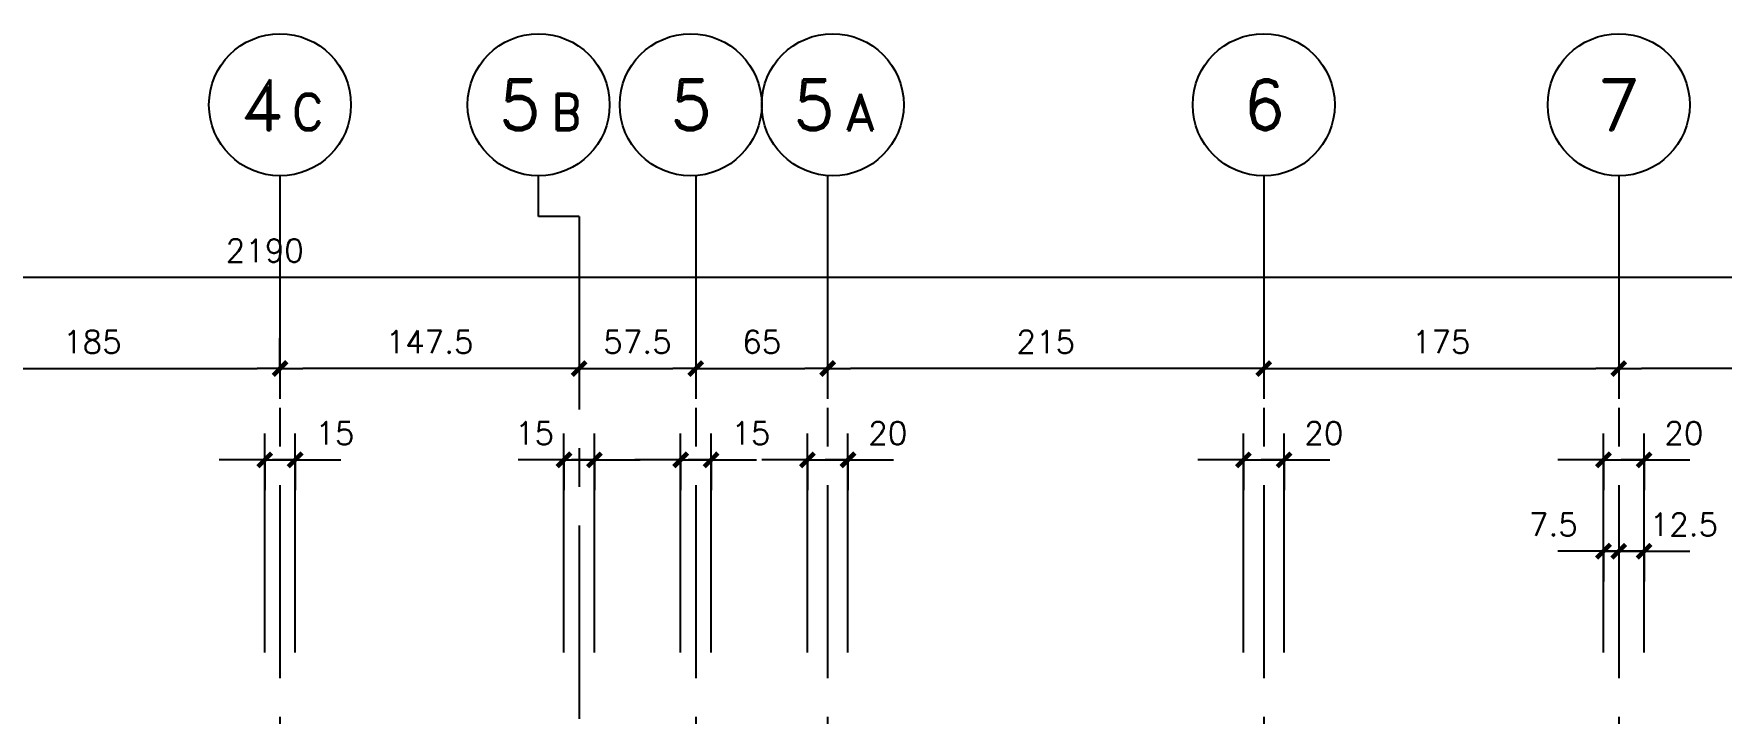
# Model space of a CAD drawing. Header units: millimetres. Extents: x -656851 to -651781, y 88238 to 91301.
# Drawn here: x -654721 to -653889, y 90958 to 91293 of the extents above; entities that cross this region are included whole.
import ezdxf
from ezdxf.enums import TextEntityAlignment as Align

# ---------------------------------------------------------------- set-up
doc = ezdxf.new("R2010")
doc.units = ezdxf.units.MM
doc.header["$LTSCALE"] = 30
doc.linetypes.add('CENTER', pattern=[50.8, 31.75, -6.35, 6.35, -6.35])
for name, color, linetype in [('A-LINEA 015', 6, 'Continuous'), ('COTAS', 5, 'Continuous'), ('Cotas2', 1, 'Continuous'), ('EJES', 1, 'CENTER')]:
    doc.layers.add(name, color=color, linetype=linetype)
doc.styles.add('ROMAND', font='romand')
doc.styles.add('ROMANS', font='romans')
doc.dimstyles.new('ING-50', dxfattribs={"dimscale": 5, "dimtxt": 2.25, "dimasz": 2.25, "dimexe": 3, "dimexo": 0, "dimgap": 1.5, "dimtad": 1, "dimdec": 1, "dimzin": 12, "dimdsep": 46, "dimtxsty": 'ROMANS', "dimblk1": 'TICK1', "dimblk2": 'TICK1', "dimsah": 1, "dimcen": 0.09, "dimclrd": 2, "dimclre": 1, "dimclrt": 3, "dimadec": 1, "dimazin": 3, "dimtfac": 1, "dimtdec": 1, "dimtix": 1, "dimtmove": 2, "dimatfit": 3, "dimfxl": 3, "dimtolj": 1, "dimtzin": 12, "dimarcsym": 0})

# ---------------------------------------------------------------- blocks, each defined once
blk = doc.blocks.new('EJE-1')
at = {"color": 3, "linetype": 'Continuous'}
blk.add_circle((0, 0), 35, dxfattribs=at)
at = {"color": 5, "linetype": 'Continuous', "style": 'ROMAND'}
blk.add_attdef('0', text='', height=25, dxfattribs=at).set_placement((0.23, 0), align=Align.MIDDLE)
blk = doc.blocks.new('eje-3')
at = {"color": 3, "linetype": 'Continuous'}
blk.add_circle((0, 0), 35, dxfattribs=at)
at = {"color": 5, "linetype": 'Continuous', "style": 'ROMAND'}
for height, p in [(25, (-9.19, 0)), (18, (13.69, -3.58))]:
    blk.add_attdef('0', text='', height=height, dxfattribs=at).set_placement(p, align=Align.MIDDLE)
blk = doc.blocks.new('TICK1')
at = {"color": 2}
for points in [[(0, 0), (-1, 0)], [(0, 0), (1, 0)]]:
    blk.add_lwpolyline(points, dxfattribs=at)
at = {"color": 2, "const_width": 0.2}
blk.add_lwpolyline([(-0.3, -0.3), (0.3, 0.3)], dxfattribs=at)
blk = doc.blocks.new('*D55')
at = {"layer": 'COTAS', "color": 2, "lineweight": -2}
for p, q in [((-654618.46, 91082.89), (-654629.71, 91082.89)), ((-654607.21, 91082.89), (-654592.21, 91082.89)), ((-654580.96, 91082.89), (-654569.71, 91082.89))]:
    blk.add_line(p, q, dxfattribs=at)
at = {"layer": 'COTAS', "color": 1, "lineweight": -2}
for p, q in [((-654607.21, 91082.89), (-654607.21, 91067.89)), ((-654592.21, 91082.89), (-654592.21, 91067.89))]:
    blk.add_line(p, q, dxfattribs=at)
at = {"layer": 'Defpoints', "color": 0}
for p in [(-654607.21, 91082.89), (-654592.21, 91082.89), (-654592.21, 91082.89)]:
    blk.add_point(p, dxfattribs=at)
at = {"layer": 'COTAS', "color": 2, "lineweight": -2, "xscale": 11.25, "yscale": 11.25, "zscale": 11.25}
blk.add_blockref('TICK1', (-654607.21, 91082.89), dxfattribs=at)
at = {"layer": 'COTAS', "color": 2, "lineweight": -2, "xscale": 11.25, "yscale": 11.25, "zscale": 11.25, "rotation": 180}
blk.add_blockref('TICK1', (-654592.21, 91082.89), dxfattribs=at)
at = {"layer": 'COTAS', "color": 3, "insert": (-654572.59, 91096.02), "char_height": 11.25, "attachment_point": 5, "style": 'ROMANS'}
blk.add_mtext('\\A1;15', dxfattribs=at)
blk = doc.blocks.new('*D56')
at = {"layer": 'COTAS', "color": 2, "lineweight": -2}
for p, q in [((-654413.46, 91082.89), (-654424.71, 91082.89)), ((-654402.21, 91082.89), (-654387.21, 91082.89)), ((-654375.96, 91082.89), (-654364.71, 91082.89))]:
    blk.add_line(p, q, dxfattribs=at)
at = {"layer": 'COTAS', "color": 1, "lineweight": -2}
for p, q in [((-654402.21, 91082.89), (-654402.21, 91067.89)), ((-654387.21, 91082.89), (-654387.21, 91067.89))]:
    blk.add_line(p, q, dxfattribs=at)
at = {"layer": 'Defpoints', "color": 0}
for p in [(-654402.21, 91082.89), (-654387.21, 91082.89), (-654387.21, 91082.89)]:
    blk.add_point(p, dxfattribs=at)
at = {"layer": 'COTAS', "color": 2, "lineweight": -2, "xscale": 11.25, "yscale": 11.25, "zscale": 11.25}
blk.add_blockref('TICK1', (-654402.21, 91082.89), dxfattribs=at)
at = {"layer": 'COTAS', "color": 2, "lineweight": -2, "xscale": 11.25, "yscale": 11.25, "zscale": 11.25, "rotation": 180}
blk.add_blockref('TICK1', (-654387.21, 91082.89), dxfattribs=at)
at = {"layer": 'COTAS', "color": 3, "insert": (-654367.59, 91096.02), "char_height": 11.25, "attachment_point": 5, "style": 'ROMANS'}
blk.add_mtext('\\A1;15', dxfattribs=at)
blk = doc.blocks.new('*D57')
at = {"layer": 'COTAS', "color": 2, "lineweight": -2}
for p, q in [((-654350.96, 91082.89), (-654362.21, 91082.89)), ((-654339.71, 91082.89), (-654319.71, 91082.89)), ((-654308.46, 91082.89), (-654297.21, 91082.89))]:
    blk.add_line(p, q, dxfattribs=at)
at = {"layer": 'COTAS', "color": 1, "lineweight": -2}
for p, q in [((-654339.71, 91082.89), (-654339.71, 91067.89)), ((-654319.71, 91082.89), (-654319.71, 91067.89))]:
    blk.add_line(p, q, dxfattribs=at)
at = {"layer": 'Defpoints', "color": 0}
for p in [(-654339.71, 91082.89), (-654319.71, 91082.89), (-654319.71, 91082.89)]:
    blk.add_point(p, dxfattribs=at)
at = {"layer": 'COTAS', "color": 2, "lineweight": -2, "xscale": 11.25, "yscale": 11.25, "zscale": 11.25}
blk.add_blockref('TICK1', (-654339.71, 91082.89), dxfattribs=at)
at = {"layer": 'COTAS', "color": 2, "lineweight": -2, "xscale": 11.25, "yscale": 11.25, "zscale": 11.25, "rotation": 180}
blk.add_blockref('TICK1', (-654319.71, 91082.89), dxfattribs=at)
at = {"layer": 'COTAS', "color": 3, "insert": (-654300.09, 91096.02), "char_height": 11.25, "attachment_point": 5, "style": 'ROMANS'}
blk.add_mtext('\\A1;20', dxfattribs=at)
blk = doc.blocks.new('*D58')
at = {"layer": 'COTAS', "color": 2, "lineweight": -2}
for p, q in [((-653958.46, 91082.89), (-653969.71, 91082.89)), ((-653947.21, 91082.89), (-653927.21, 91082.89)), ((-653915.96, 91082.89), (-653904.71, 91082.89))]:
    blk.add_line(p, q, dxfattribs=at)
at = {"layer": 'COTAS', "color": 1, "lineweight": -2}
for p, q in [((-653947.21, 91082.89), (-653947.21, 91067.89)), ((-653927.21, 91082.89), (-653927.21, 91067.89))]:
    blk.add_line(p, q, dxfattribs=at)
at = {"layer": 'Defpoints', "color": 0}
for p in [(-653947.21, 91082.89), (-653927.21, 91082.89), (-653927.21, 91082.89)]:
    blk.add_point(p, dxfattribs=at)
at = {"layer": 'COTAS', "color": 2, "lineweight": -2, "xscale": 11.25, "yscale": 11.25, "zscale": 11.25}
blk.add_blockref('TICK1', (-653947.21, 91082.89), dxfattribs=at)
at = {"layer": 'COTAS', "color": 2, "lineweight": -2, "xscale": 11.25, "yscale": 11.25, "zscale": 11.25, "rotation": 180}
blk.add_blockref('TICK1', (-653927.21, 91082.89), dxfattribs=at)
at = {"layer": 'COTAS', "color": 3, "insert": (-653907.59, 91096.02), "char_height": 11.25, "attachment_point": 5, "style": 'ROMANS'}
blk.add_mtext('\\A1;20', dxfattribs=at)
blk = doc.blocks.new('*D46')
at = {"layer": 'COTAS', "color": 1, "lineweight": -2}
for p, q in [((-654599.71, 91127.89), (-654599.71, 91142.89)), ((-654784.71, 91127.89), (-654784.71, 91112.89))]:
    blk.add_line(p, q, dxfattribs=at)
at = {"layer": 'COTAS', "color": 2, "lineweight": -2}
blk.add_line((-654773.46, 91127.89), (-654610.96, 91127.89), dxfattribs=at)
at = {"layer": 'Defpoints', "color": 0}
for p in [(-654784.71, 91127.89), (-654599.71, 91127.89), (-654599.71, 91127.89)]:
    blk.add_point(p, dxfattribs=at)
at = {"layer": 'COTAS', "color": 2, "lineweight": -2, "xscale": 11.25, "yscale": 11.25, "zscale": 11.25, "rotation": 180}
blk.add_blockref('TICK1', (-654784.71, 91127.89), dxfattribs=at)
at = {"layer": 'COTAS', "color": 2, "lineweight": -2, "xscale": 11.25, "yscale": 11.25, "zscale": 11.25}
blk.add_blockref('TICK1', (-654599.71, 91127.89), dxfattribs=at)
at = {"layer": 'COTAS', "color": 3, "insert": (-654692.21, 91141.02), "char_height": 11.25, "attachment_point": 5, "style": 'ROMANS'}
blk.add_mtext('\\A1;185', dxfattribs=at)
blk = doc.blocks.new('*D47')
at = {"layer": 'COTAS', "color": 1, "lineweight": -2}
for p, q in [((-654599.71, 91127.89), (-654599.71, 91112.89)), ((-654452.21, 91127.89), (-654452.21, 91112.89))]:
    blk.add_line(p, q, dxfattribs=at)
at = {"layer": 'COTAS', "color": 2, "lineweight": -2}
blk.add_line((-654463.46, 91127.89), (-654588.46, 91127.89), dxfattribs=at)
at = {"layer": 'Defpoints', "color": 0}
for p in [(-654599.71, 91127.89), (-654599.71, 91127.89), (-654452.21, 91127.89)]:
    blk.add_point(p, dxfattribs=at)
at = {"layer": 'COTAS', "color": 2, "lineweight": -2, "xscale": 11.25, "yscale": 11.25, "zscale": 11.25, "rotation": 180}
blk.add_blockref('TICK1', (-654599.71, 91127.89), dxfattribs=at)
at = {"layer": 'COTAS', "color": 2, "lineweight": -2, "xscale": 11.25, "yscale": 11.25, "zscale": 11.25}
blk.add_blockref('TICK1', (-654452.21, 91127.89), dxfattribs=at)
at = {"layer": 'COTAS', "color": 3, "insert": (-654525.96, 91141.02), "char_height": 11.25, "attachment_point": 5, "style": 'ROMANS'}
blk.add_mtext('\\A1;147.5', dxfattribs=at)
blk = doc.blocks.new('*D48')
at = {"layer": 'COTAS', "color": 1, "lineweight": -2}
for p, q in [((-654394.71, 91127.89), (-654394.71, 91112.89)), ((-654329.71, 91127.89), (-654329.71, 91112.89))]:
    blk.add_line(p, q, dxfattribs=at)
at = {"layer": 'COTAS', "color": 2, "lineweight": -2}
blk.add_line((-654383.46, 91127.89), (-654340.96, 91127.89), dxfattribs=at)
at = {"layer": 'Defpoints', "color": 0}
for p in [(-654394.71, 91127.89), (-654329.71, 91127.89), (-654329.71, 91127.89)]:
    blk.add_point(p, dxfattribs=at)
at = {"layer": 'COTAS', "color": 2, "lineweight": -2, "xscale": 11.25, "yscale": 11.25, "zscale": 11.25, "rotation": 180}
blk.add_blockref('TICK1', (-654394.71, 91127.89), dxfattribs=at)
at = {"layer": 'COTAS', "color": 2, "lineweight": -2, "xscale": 11.25, "yscale": 11.25, "zscale": 11.25}
blk.add_blockref('TICK1', (-654329.71, 91127.89), dxfattribs=at)
at = {"layer": 'COTAS', "color": 3, "insert": (-654362.21, 91141.02), "char_height": 11.25, "attachment_point": 5, "style": 'ROMANS'}
blk.add_mtext('\\A1;65', dxfattribs=at)
blk = doc.blocks.new('*D49')
at = {"layer": 'COTAS', "color": 1, "lineweight": -2}
for p, q in [((-654329.71, 91127.89), (-654329.71, 91112.89)), ((-654114.71, 91127.89), (-654114.71, 91112.89))]:
    blk.add_line(p, q, dxfattribs=at)
at = {"layer": 'COTAS', "color": 2, "lineweight": -2}
blk.add_line((-654125.96, 91127.89), (-654318.46, 91127.89), dxfattribs=at)
at = {"layer": 'Defpoints', "color": 0}
for p in [(-654329.71, 91127.89), (-654329.71, 91127.89), (-654114.71, 91127.89)]:
    blk.add_point(p, dxfattribs=at)
at = {"layer": 'COTAS', "color": 2, "lineweight": -2, "xscale": 11.25, "yscale": 11.25, "zscale": 11.25, "rotation": 180}
blk.add_blockref('TICK1', (-654329.71, 91127.89), dxfattribs=at)
at = {"layer": 'COTAS', "color": 2, "lineweight": -2, "xscale": 11.25, "yscale": 11.25, "zscale": 11.25}
blk.add_blockref('TICK1', (-654114.71, 91127.89), dxfattribs=at)
at = {"layer": 'COTAS', "color": 3, "insert": (-654222.21, 91141.02), "char_height": 11.25, "attachment_point": 5, "style": 'ROMANS'}
blk.add_mtext('\\A1;215', dxfattribs=at)
blk = doc.blocks.new('*D50')
at = {"layer": 'COTAS', "color": 1, "lineweight": -2}
for p, q in [((-653512.21, 91172.89), (-653512.21, 91187.89)), ((-655702.21, 91172.89), (-655702.21, 91157.89))]:
    blk.add_line(p, q, dxfattribs=at)
at = {"layer": 'COTAS', "color": 2, "lineweight": -2}
blk.add_line((-655690.96, 91172.89), (-653523.46, 91172.89), dxfattribs=at)
at = {"layer": 'Defpoints', "color": 0}
for p in [(-655702.21, 91172.89), (-653512.21, 91172.89), (-653512.21, 91172.89)]:
    blk.add_point(p, dxfattribs=at)
at = {"layer": 'COTAS', "color": 2, "lineweight": -2, "xscale": 11.25, "yscale": 11.25, "zscale": 11.25, "rotation": 180}
blk.add_blockref('TICK1', (-655702.21, 91172.89), dxfattribs=at)
at = {"layer": 'COTAS', "color": 2, "lineweight": -2, "xscale": 11.25, "yscale": 11.25, "zscale": 11.25}
blk.add_blockref('TICK1', (-653512.21, 91172.89), dxfattribs=at)
at = {"layer": 'COTAS', "color": 3, "insert": (-654607.21, 91186.02), "char_height": 11.25, "attachment_point": 5, "style": 'ROMANS'}
blk.add_mtext('\\A1;2190', dxfattribs=at)
blk = doc.blocks.new('*D85')
at = {"layer": 'COTAS', "color": 1, "lineweight": -2}
for p, q in [((-654452.21, 91127.89), (-654452.21, 91112.89)), ((-654394.71, 91127.89), (-654394.71, 91112.89))]:
    blk.add_line(p, q, dxfattribs=at)
at = {"layer": 'COTAS', "color": 2, "lineweight": -2}
blk.add_line((-654440.96, 91127.89), (-654405.96, 91127.89), dxfattribs=at)
at = {"layer": 'Defpoints', "color": 0}
for p in [(-654452.21, 91127.89), (-654394.71, 91127.89), (-654394.71, 91127.89)]:
    blk.add_point(p, dxfattribs=at)
at = {"layer": 'COTAS', "color": 2, "lineweight": -2, "xscale": 11.25, "yscale": 11.25, "zscale": 11.25, "rotation": 180}
blk.add_blockref('TICK1', (-654452.21, 91127.89), dxfattribs=at)
at = {"layer": 'COTAS', "color": 2, "lineweight": -2, "xscale": 11.25, "yscale": 11.25, "zscale": 11.25}
blk.add_blockref('TICK1', (-654394.71, 91127.89), dxfattribs=at)
at = {"layer": 'COTAS', "color": 3, "insert": (-654423.46, 91141.02), "char_height": 11.25, "attachment_point": 5, "style": 'ROMANS'}
blk.add_mtext('\\A1;57.5', dxfattribs=at)
blk = doc.blocks.new('*D91')
at = {"layer": 'COTAS', "color": 2, "lineweight": -2}
for p, q in [((-654470.96, 91082.89), (-654482.21, 91082.89)), ((-654459.71, 91082.89), (-654444.71, 91082.89)), ((-654433.46, 91082.89), (-654422.21, 91082.89))]:
    blk.add_line(p, q, dxfattribs=at)
at = {"layer": 'COTAS', "color": 1, "lineweight": -2}
for p, q in [((-654459.71, 91082.89), (-654459.71, 91067.89)), ((-654444.71, 91082.89), (-654444.71, 91067.89))]:
    blk.add_line(p, q, dxfattribs=at)
at = {"layer": 'Defpoints', "color": 0}
for p in [(-654459.71, 91082.89), (-654444.71, 91082.89), (-654444.71, 91082.89)]:
    blk.add_point(p, dxfattribs=at)
at = {"layer": 'COTAS', "color": 2, "lineweight": -2, "xscale": 11.25, "yscale": 11.25, "zscale": 11.25}
blk.add_blockref('TICK1', (-654459.71, 91082.89), dxfattribs=at)
at = {"layer": 'COTAS', "color": 2, "lineweight": -2, "xscale": 11.25, "yscale": 11.25, "zscale": 11.25, "rotation": 180}
blk.add_blockref('TICK1', (-654444.71, 91082.89), dxfattribs=at)
at = {"layer": 'COTAS', "color": 3, "insert": (-654474.22, 91096.02), "char_height": 11.25, "attachment_point": 5, "style": 'ROMANS'}
blk.add_mtext('\\A1;15', dxfattribs=at)
blk = doc.blocks.new('*D95')
at = {"layer": 'COTAS', "color": 1, "lineweight": -2}
for p, q in [((-654114.71, 91127.89), (-654114.71, 91112.89)), ((-653939.71, 91127.89), (-653939.71, 91112.89))]:
    blk.add_line(p, q, dxfattribs=at)
at = {"layer": 'COTAS', "color": 2, "lineweight": -2}
blk.add_line((-654103.46, 91127.89), (-653950.96, 91127.89), dxfattribs=at)
at = {"layer": 'Defpoints', "color": 0}
for p in [(-654114.71, 91127.89), (-653939.71, 91127.89), (-653939.71, 91127.89)]:
    blk.add_point(p, dxfattribs=at)
at = {"layer": 'COTAS', "color": 2, "lineweight": -2, "xscale": 11.25, "yscale": 11.25, "zscale": 11.25, "rotation": 180}
blk.add_blockref('TICK1', (-654114.71, 91127.89), dxfattribs=at)
at = {"layer": 'COTAS', "color": 2, "lineweight": -2, "xscale": 11.25, "yscale": 11.25, "zscale": 11.25}
blk.add_blockref('TICK1', (-653939.71, 91127.89), dxfattribs=at)
at = {"layer": 'COTAS', "color": 3, "insert": (-654027.21, 91141.02), "char_height": 11.25, "attachment_point": 5, "style": 'ROMANS'}
blk.add_mtext('\\A1;175', dxfattribs=at)
blk = doc.blocks.new('*D96')
at = {"layer": 'COTAS', "color": 2, "lineweight": -2}
for p, q in [((-654135.96, 91082.89), (-654147.21, 91082.89)), ((-654124.71, 91082.89), (-654104.71, 91082.89)), ((-654093.46, 91082.89), (-654082.21, 91082.89))]:
    blk.add_line(p, q, dxfattribs=at)
at = {"layer": 'COTAS', "color": 1, "lineweight": -2}
for p, q in [((-654124.71, 91082.89), (-654124.71, 91067.89)), ((-654104.71, 91082.89), (-654104.71, 91067.89))]:
    blk.add_line(p, q, dxfattribs=at)
at = {"layer": 'Defpoints', "color": 0}
for p in [(-654124.71, 91082.89), (-654104.71, 91082.89), (-654104.71, 91082.89)]:
    blk.add_point(p, dxfattribs=at)
at = {"layer": 'COTAS', "color": 2, "lineweight": -2, "xscale": 11.25, "yscale": 11.25, "zscale": 11.25}
blk.add_blockref('TICK1', (-654124.71, 91082.89), dxfattribs=at)
at = {"layer": 'COTAS', "color": 2, "lineweight": -2, "xscale": 11.25, "yscale": 11.25, "zscale": 11.25, "rotation": 180}
blk.add_blockref('TICK1', (-654104.71, 91082.89), dxfattribs=at)
at = {"layer": 'COTAS', "color": 3, "insert": (-654085.09, 91096.02), "char_height": 11.25, "attachment_point": 5, "style": 'ROMANS'}
blk.add_mtext('\\A1;20', dxfattribs=at)
blk = doc.blocks.new('*D120')
at = {"layer": 'COTAS', "color": 1, "lineweight": -2}
for p, q in [((-653939.71, 91127.89), (-653939.71, 91112.89)), ((-653512.21, 91127.89), (-653512.21, 91112.89))]:
    blk.add_line(p, q, dxfattribs=at)
at = {"layer": 'COTAS', "color": 2, "lineweight": -2}
blk.add_line((-653523.46, 91127.89), (-653928.46, 91127.89), dxfattribs=at)
at = {"layer": 'Defpoints', "color": 0}
for p in [(-653939.71, 91127.89), (-653939.71, 91127.89), (-653512.21, 91127.89)]:
    blk.add_point(p, dxfattribs=at)
at = {"layer": 'COTAS', "color": 2, "lineweight": -2, "xscale": 11.25, "yscale": 11.25, "zscale": 11.25, "rotation": 180}
blk.add_blockref('TICK1', (-653939.71, 91127.89), dxfattribs=at)
at = {"layer": 'COTAS', "color": 2, "lineweight": -2, "xscale": 11.25, "yscale": 11.25, "zscale": 11.25}
blk.add_blockref('TICK1', (-653512.21, 91127.89), dxfattribs=at)
at = {"layer": 'COTAS', "color": 3, "insert": (-653725.96, 91141.02), "char_height": 11.25, "attachment_point": 5, "style": 'ROMANS'}
blk.add_mtext('\\A1;427.5', dxfattribs=at)
blk = doc.blocks.new('*D227')
at = {"layer": 'COTAS', "color": 2, "lineweight": -2}
for p, q in [((-653950.96, 91037.89), (-653962.21, 91037.89)), ((-653939.71, 91037.89), (-653927.21, 91037.89)), ((-653915.96, 91037.89), (-653904.71, 91037.89))]:
    blk.add_line(p, q, dxfattribs=at)
at = {"layer": 'COTAS', "color": 1, "lineweight": -2}
for p, q in [((-653939.71, 91037.89), (-653939.71, 91022.89)), ((-653927.21, 91037.89), (-653927.21, 91022.89))]:
    blk.add_line(p, q, dxfattribs=at)
at = {"layer": 'Defpoints', "color": 0}
for p in [(-653939.71, 91037.89), (-653927.21, 91037.89), (-653927.21, 91037.89)]:
    blk.add_point(p, dxfattribs=at)
at = {"layer": 'COTAS', "color": 2, "lineweight": -2, "xscale": 11.25, "yscale": 11.25, "zscale": 11.25}
blk.add_blockref('TICK1', (-653939.71, 91037.89), dxfattribs=at)
at = {"layer": 'COTAS', "color": 2, "lineweight": -2, "xscale": 11.25, "yscale": 11.25, "zscale": 11.25, "rotation": 180}
blk.add_blockref('TICK1', (-653927.21, 91037.89), dxfattribs=at)
at = {"layer": 'COTAS', "color": 3, "insert": (-653907.59, 91051.02), "char_height": 11.25, "attachment_point": 5, "style": 'ROMANS'}
blk.add_mtext('\\A1;12.5', dxfattribs=at)
blk = doc.blocks.new('*D228')
at = {"layer": 'COTAS', "color": 2, "lineweight": -2}
for p, q in [((-653958.46, 91037.89), (-653969.71, 91037.89)), ((-653939.71, 91037.89), (-653947.21, 91037.89)), ((-653928.46, 91037.89), (-653917.21, 91037.89))]:
    blk.add_line(p, q, dxfattribs=at)
at = {"layer": 'COTAS', "color": 1, "lineweight": -2}
for p, q in [((-653947.21, 91037.89), (-653947.21, 91022.89)), ((-653939.71, 91037.89), (-653939.71, 91022.89))]:
    blk.add_line(p, q, dxfattribs=at)
at = {"layer": 'Defpoints', "color": 0}
for p in [(-653947.21, 91037.89), (-653947.21, 91037.89), (-653939.71, 91037.89)]:
    blk.add_point(p, dxfattribs=at)
at = {"layer": 'COTAS', "color": 2, "lineweight": -2, "xscale": 11.25, "yscale": 11.25, "zscale": 11.25}
blk.add_blockref('TICK1', (-653947.21, 91037.89), dxfattribs=at)
at = {"layer": 'COTAS', "color": 2, "lineweight": -2, "xscale": 11.25, "yscale": 11.25, "zscale": 11.25, "rotation": 180}
blk.add_blockref('TICK1', (-653939.71, 91037.89), dxfattribs=at)
at = {"layer": 'COTAS', "color": 3, "insert": (-653971.92, 91051.02), "char_height": 11.25, "attachment_point": 5, "style": 'ROMANS'}
blk.add_mtext('\\A1;7.5', dxfattribs=at)

msp = doc.modelspace()

# ---------------------------------------------------------------- linework, layer by layer
at = {"layer": 'Cotas2'}
for p, q in [((-654607.215, 90987.892), (-654607.215, 91095.888)), ((-654592.215, 90987.892), (-654592.215, 91095.888)), ((-654459.715, 90987.892), (-654459.715, 91095.888)), ((-654444.715, 90987.892), (-654444.715, 91095.888)), ((-654402.215, 90987.892), (-654402.215, 91095.888)), ((-654387.215, 90987.892), (-654387.215, 91095.888)), ((-654339.715, 90987.892), (-654339.715, 91095.888)), ((-654319.715, 90987.892), (-654319.715, 91095.888)), ((-654124.715, 90987.892), (-654124.715, 91095.888)), ((-654104.715, 90987.892), (-654104.715, 91095.888)), ((-653947.215, 90987.892), (-653947.215, 91095.888)), ((-653927.215, 90987.892), (-653927.215, 91095.888))]:
    msp.add_line(p, q, dxfattribs=at)
at = {"layer": 'EJES', "ltscale": 0.1}
for p, q in [((-654599.715, 91222.892), (-654599.715, 88448.253)), ((-654472.215, 91202.892), (-654472.215, 91222.892)), ((-654394.715, 91222.892), (-654394.715, 88448.253)), ((-654329.715, 91222.892), (-654329.715, 88448.253)), ((-654114.715, 91222.892), (-654114.715, 88448.253)), ((-653939.715, 91222.892), (-653939.715, 88448.253)), ((-654452.215, 91202.892), (-654472.215, 91202.892)), ((-654452.215, 91202.892), (-654452.215, 90566.124))]:
    msp.add_line(p, q, dxfattribs=at)

# ---------------------------------------------------------------- block references
at = {"layer": 'A-LINEA 015', "ltscale": 0.5}
ref = msp.add_blockref('eje-3', (-654599.715, 91257.892), dxfattribs=at)
ref.add_attrib('0', '4', dxfattribs={"layer": '0', "color": 5, "linetype": 'Continuous', "height": 25, "style": 'ROMAND'}).set_placement((-654608.905, 91257.892), align=Align.MIDDLE)
ref.add_attrib('0', 'C', dxfattribs={"layer": '0', "color": 5, "linetype": 'Continuous', "height": 18, "style": 'ROMAND'}).set_placement((-654586.028, 91254.309), align=Align.MIDDLE)
ref = msp.add_blockref('eje-3', (-654472.215, 91257.892), dxfattribs=at)
ref.add_attrib('0', '5', dxfattribs={"layer": '0', "color": 5, "linetype": 'Continuous', "height": 25, "style": 'ROMAND'}).set_placement((-654481.405, 91257.892), align=Align.MIDDLE)
ref.add_attrib('0', 'B', dxfattribs={"layer": '0', "color": 5, "linetype": 'Continuous', "height": 18, "style": 'ROMAND'}).set_placement((-654458.528, 91254.309), align=Align.MIDDLE)
for p, values in [((-654397.215, 91257.892), {'0': '5'}), ((-654114.715, 91257.892), {'0': '6'}), ((-653939.715, 91257.892), {'0': '7'})]:
    msp.add_blockref('EJE-1', p, dxfattribs=at).add_auto_attribs(values)
ref = msp.add_blockref('eje-3', (-654327.215, 91257.892), dxfattribs=at)
ref.add_attrib('0', '5', dxfattribs={"layer": '0', "color": 5, "linetype": 'Continuous', "height": 25, "style": 'ROMAND'}).set_placement((-654336.405, 91257.892), align=Align.MIDDLE)
ref.add_attrib('0', 'A', dxfattribs={"layer": '0', "color": 5, "linetype": 'Continuous', "height": 18, "style": 'ROMAND'}).set_placement((-654313.528, 91254.309), align=Align.MIDDLE)

# ---------------------------------------------------------------- dimensions: what is measured, and where the dimension line sits
at = {"layer": 'COTAS'}
for base, p1, p2, picture, middle in [((-653512.215, 91172.892), (-655702.215, 91172.892), (-653512.215, 91172.892), '*D50', (-654607.215, 91186.017)), ((-654599.715, 91127.892), (-654784.715, 91127.892), (-654599.715, 91127.892), '*D46', (-654692.215, 91141.017)), ((-654329.715, 91127.892), (-654394.715, 91127.892), (-654329.715, 91127.892), '*D48', (-654362.215, 91141.017)), ((-653939.715, 91127.892), (-654114.715, 91127.892), (-653939.715, 91127.892), '*D95', (-654027.215, 91141.017))]:
    dim = msp.add_linear_dim(base=base, p1=p1, p2=p2, dimstyle='ING-50', dxfattribs=at)
    dim.commit()
    dim.dimension.update_dxf_attribs({"geometry": picture, "text_midpoint": middle})
for base, p1, p2, angle, picture, middle in [((-654599.715, 91127.892), (-654452.215, 91127.892), (-654599.715, 91127.892), 180, '*D47', (-654525.965, 91141.017)), ((-654394.715, 91127.892), (-654452.215, 91127.892), (-654394.715, 91127.892), 0, '*D85', (-654423.465, 91141.017)), ((-654329.715, 91127.892), (-654114.715, 91127.892), (-654329.715, 91127.892), 180, '*D49', (-654222.215, 91141.017)), ((-653939.715, 91127.892), (-653512.215, 91127.892), (-653939.715, 91127.892), 180, '*D120', (-653725.965, 91141.017))]:
    dim = msp.add_linear_dim(base=base, p1=p1, p2=p2, angle=angle, dimstyle='ING-50', dxfattribs=at)
    dim.commit()
    dim.dimension.update_dxf_attribs({"geometry": picture, "text_midpoint": middle})
for base, p1, p2, picture, middle in [((-654592.215, 91082.892), (-654607.215, 91082.892), (-654592.215, 91082.892), '*D55', (-654572.589, 91096.017)), ((-654444.715, 91082.892), (-654459.715, 91082.892), (-654444.715, 91082.892), '*D91', (-654474.218, 91096.017)), ((-654387.215, 91082.892), (-654402.215, 91082.892), (-654387.215, 91082.892), '*D56', (-654367.589, 91096.017)), ((-654319.715, 91082.892), (-654339.715, 91082.892), (-654319.715, 91082.892), '*D57', (-654300.089, 91096.017)), ((-654104.715, 91082.892), (-654124.715, 91082.892), (-654104.715, 91082.892), '*D96', (-654085.089, 91096.017)), ((-653927.215, 91082.892), (-653947.215, 91082.892), (-653927.215, 91082.892), '*D58', (-653907.589, 91096.017)), ((-653927.215, 91037.892), (-653939.715, 91037.892), (-653927.215, 91037.892), '*D227', (-653907.589, 91051.017))]:
    dim = msp.add_linear_dim(base=base, p1=p1, p2=p2, dimstyle='ING-50', dxfattribs=at)
    dim.commit()
    dim.dimension.update_dxf_attribs({"geometry": picture, "text_midpoint": middle, "dimtype": 160})
dim = msp.add_linear_dim(base=(-653947.215, 91037.892), p1=(-653939.715, 91037.892), p2=(-653947.215, 91037.892), angle=180, dimstyle='ING-50', dxfattribs=at)
dim.commit()
dim.dimension.update_dxf_attribs({"geometry": '*D228', "text_midpoint": (-653971.923, 91051.017), "dimtype": 160})

doc.saveas('drawing.dxf')
